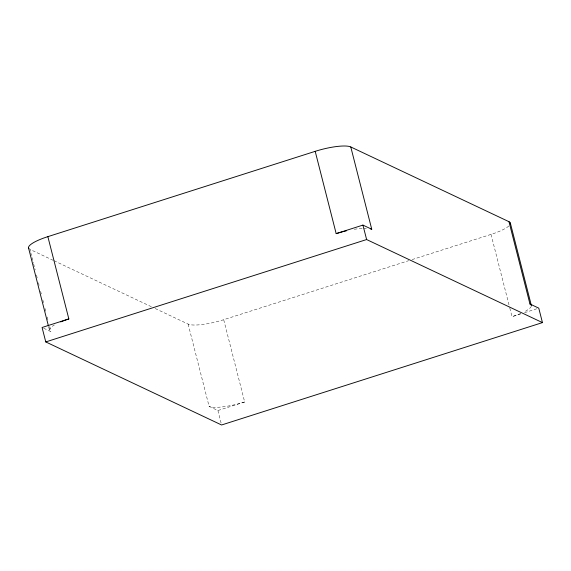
<?xml version="1.0" encoding="UTF-8"?>
<svg xmlns="http://www.w3.org/2000/svg" width="571" height="571" viewBox="0 0 571 571"><rect width="100%" height="100%" fill="white"/><g stroke="black" fill="none" stroke-linecap="round" stroke-linejoin="round"><path stroke-width="0.43" stroke-dasharray="2.85 2.14" d="M155.198 308.526L188.123 324.078A29.028 6.431 -14.3 0 0 223.696 319.703L408.708 260.669M412.105 259.584L491.031 234.395A29.028 6.431 -14.3 0 0 508.811 225.995M188.123 324.078L209.093 406.366L217.908 410.535L244.674 401.991L223.696 319.703M509.824 308.119L512.009 316.691L521.209 313.757M524.549 312.687L538.767 308.147M53.21 260.347L29.92 249.349L30.577 251.918M54.009 260.726L151.986 307.005M43.681 328.232L50.898 331.637A29.028 6.431 -14.3 0 1 54.373 324.992M491.031 234.395L509.603 307.262M217.908 410.535L221.377 424.132M30.791 252.775L33.418 263.06M33.632 263.916L35.166 269.919M36.473 275.065L37.351 278.491M38.443 282.781L39.099 285.35M40.627 291.353L41.283 293.922M42.811 299.925L43.689 303.351M44.995 308.497L45.873 311.923M47.179 317.069L48.057 320.495M49.584 326.498L50.898 331.637M48.649 326.84L49.527 330.266M244.674 401.991A29.028 6.431 -14.3 0 1 209.093 406.366M531.287 306.227A29.028 6.431 -14.3 0 1 524.207 311.866M520.866 313.415A29.028 6.431 -14.3 0 1 512.009 316.691M354.291 229.292A29.028 6.431 -14.3 0 1 362.342 228.386M363.763 228.321A29.028 6.431 -14.3 0 1 366.339 228.314"/><path stroke-width="0.86" d="M29 248.728A29.028 6.431 -14.3 0 1 47.864 236.644L315.199 151.336A29.028 6.431 -14.3 0 1 350.78 146.961L508.975 221.691A29.028 6.431 -14.3 0 1 510.31 223.939M47.864 236.644L68.841 318.932L42.083 327.476L45.766 341.922L221.591 424.981L542.45 322.601L538.767 308.147L529.952 303.986L508.975 221.691M315.199 151.336L336.176 233.632L362.935 225.095L371.75 229.256L350.78 146.961M45.766 341.922L366.618 239.542L542.45 322.601M510.346 223.061L531.323 305.357A29.028 6.431 -14.3 0 0 529.952 303.986M362.935 225.095L366.618 239.542M28.55 247.978L48.435 325.984M336.176 233.632A29.028 6.431 -14.3 0 1 342.671 231.755M343.407 231.562A29.028 6.431 -14.3 0 1 346.354 230.848M370.372 228.785A29.028 6.431 -14.3 0 1 371.75 229.256M60.704 321.901A29.028 6.431 -14.3 0 1 68.841 318.932"/></g></svg>
